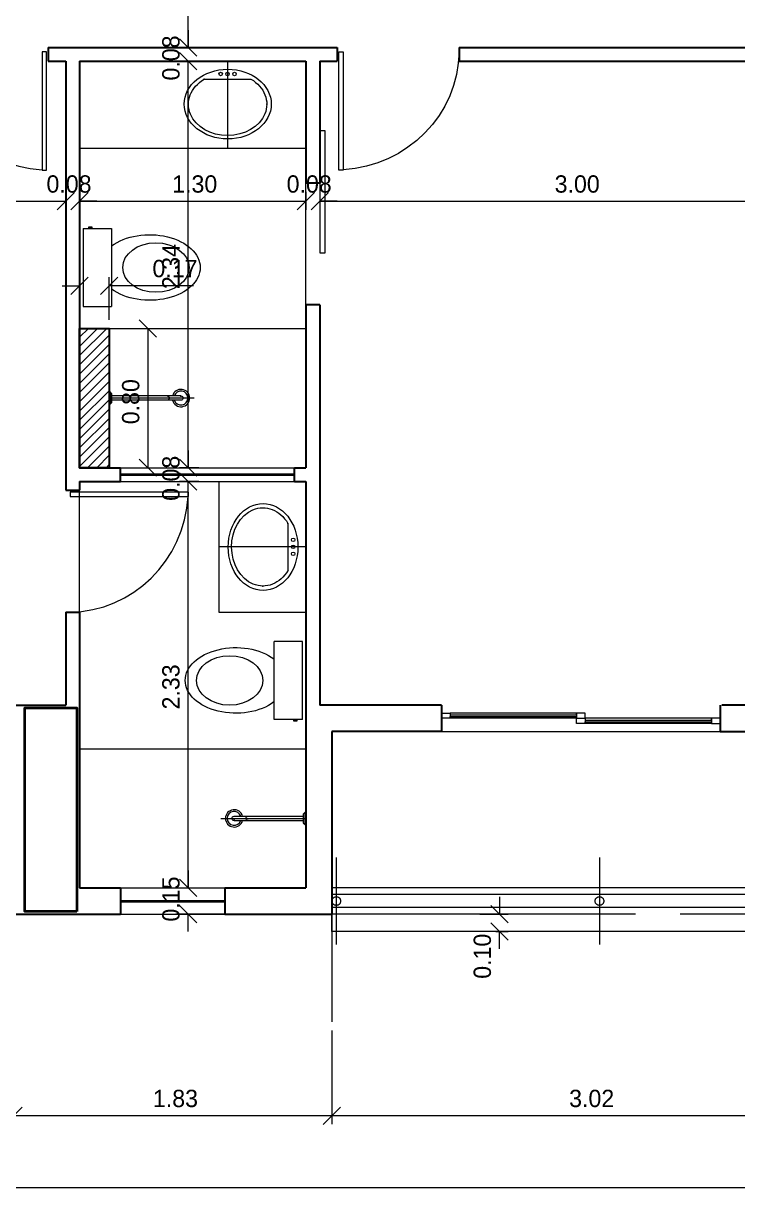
# Model space of a CAD drawing. Header units: metres. Extents: x 2.9 to 62.3, y 8 to 50.1.
# Drawn here: x 16.36 to 20.46, y 11.91 to 18.65 of the extents above; entities that cross this region are included whole.
import ezdxf
from ezdxf.enums import TextEntityAlignment as Align

# ---------------------------------------------------------------- set-up
doc = ezdxf.new("R2010")
doc.units = ezdxf.units.M
doc.header["$MEASUREMENT"] = 0
for name, pattern in [('DGN Style 2', [1.016237, 0.609742, -0.406495]), ('DGN Style 3', [1.422731, 1.016237, -0.406495]), ('DGN Style 4', [1.626995, 0.812989, -0.406495, 0.001016, -0.406495])]:
    doc.linetypes.add(name, pattern=pattern)
doc.layers.get('Defpoints').update_dxf_attribs({"lineweight": 0})
for name, color, linetype, lineweight in [('00-EDIFICACOES TÉRREO', 7, 'Continuous', 0), ('24 - Textos Gerais', 7, 'Continuous', 0), ('34 - Mobiliário', 7, 'Continuous', 0), ('CORNIJAS_VAR NA PLANTA PTIPO 1', 7, 'Continuous', 0), ('Cotas', 13, 'Continuous', 0), ('Level 1', 7, 'Continuous', 0), ('Level 14', 7, 'Continuous', 0), ('Level 24-1', 7, 'Continuous', 0), ('Level 31', 7, 'Continuous', 0), ('Level 36', 7, 'Continuous', 0), ('Level 44', 7, 'Continuous', 0), ('Level 45', 7, 'Continuous', 0), ('Level 50', 7, 'Continuous', 0), ('Level 62-1', 7, 'Continuous', 0), ('Level 7', 7, 'Continuous', 0)]:
    doc.layers.add(name, color=color, linetype=linetype, lineweight=lineweight)
doc.styles.add('Style-INTL_ENGINEERING', font='INTL_ENGINEERING.shx')
doc.dimstyles.get("Standard").update_dxf_attribs({"dimtxt": 0.18, "dimasz": 0.18, "dimexe": 0.18, "dimexo": 0.0625, "dimgap": 0.09, "dimtad": 0, "dimtih": 1, "dimtoh": 1, "dimdec": 4, "dimzin": 1, "dimdsep": 46, "dimtxsty": 'Standard', "dimcen": 0, "dimadec": 0, "dimazin": 0, "dimtfac": 1, "dimtdec": 4, "dimtofl": 0, "dimtmove": 0, "dimatfit": 3, "dimfxl": 0, "dimtolj": 1, "dimtzin": 1, "dimarcsym": 0})

# ---------------------------------------------------------------- blocks, each defined once
blk = doc.blocks.new('*U30')
at = {"layer": '24 - Textos Gerais', "color": 172, "linetype": 'Continuous', "lineweight": 13}
blk.add_line((-0.147, -0.136), (-0.147, 0.133), dxfattribs=at)
at = {"layer": '24 - Textos Gerais', "color": 172, "linetype": 'DGN Style 4', "lineweight": 13}
blk.add_line((-0.25, -0.001), (0.25, -0.001), dxfattribs=at)
at = {"layer": '24 - Textos Gerais', "color": 172, "linetype": 'Continuous', "lineweight": 13}
for centre in [(-0.177, 0.039), (-0.177, -0.001), (-0.177, -0.041)]:
    blk.add_circle(centre, 0.01, dxfattribs=at)
blk.add_ellipse((-0.004, 0), major_axis=(0, 0.25), ratio=0.8, dxfattribs=at)
at = {"layer": '24 - Textos Gerais', "color": 172, "linetype": 'Continuous', "lineweight": 13, "extrusion": (0, 0, -1)}
blk.add_ellipse((-0.0033, -0.0006), major_axis=(0, 0.225), ratio=0.8, start_param=5.350888, end_param=10.349301, dxfattribs=at)
at = {"layer": '24 - Textos Gerais', "color": 172, "linetype": 'Continuous', "lineweight": 13}
for p in [(-0.003, 0.224), (-0.003, 0.224), (-0.147, -0.136)]:
    blk.add_point(p, dxfattribs=at)
blk = doc.blocks.new('SANCXP_2')
at = {"layer": '24 - Textos Gerais', "color": 172, "linetype": 'Continuous', "lineweight": 0}
for p, q in [((0.06, -0.449), (0.06, 0.449)), ((0.06, 0.449), (0.386, 0.449)), ((0.386, -0.449), (0.386, 0.449)), ((0.06, -0.449), (0.386, -0.449))]:
    blk.add_line(p, q, dxfattribs=at)
at = {"layer": '24 - Textos Gerais', "color": 172, "linetype": 'Continuous', "lineweight": 0, "extrusion": (0, 0, -1), "flags": 128}
blk.add_lwpolyline([(-0.125, -0.468), (-0.16, -0.468), (-0.16, -0.449), (-0.125, -0.449)], close=True, dxfattribs=at)
at = {"layer": '24 - Textos Gerais', "color": 172, "linetype": 'Continuous', "lineweight": 0}
blk.add_ellipse((0.825, 0), major_axis=(-0.581, 0), ratio=0.649123, start_param=0.716078, end_param=5.567107, dxfattribs=at)
at = {"layer": '24 - Textos Gerais', "color": 172, "linetype": 'Continuous', "lineweight": 0, "extrusion": (0, 0, -1)}
blk.add_ellipse((0.896, 0), major_axis=(0.381, 0), ratio=0.746923, dxfattribs=at)
blk = doc.blocks.new('*U32')
at = {"layer": '24 - Textos Gerais', "color": 172, "linetype": 'Continuous', "lineweight": 0}
for p, q in [((-0.2441, 0.035), (-0.2441, -0.035)), ((-0.2441, 0.035), (-0.2391, 0.035)), ((-0.2391, 0.035), (-0.2391, -0.035)), ((-0.2291, 0.025), (-0.2391, 0.035)), ((-0.2291, -0.025), (-0.2291, 0.025)), ((0.168, 0.0125), (-0.2291, 0.0125)), ((-0.2441, -0.035), (-0.2391, -0.035)), ((-0.2391, -0.035), (-0.2291, -0.025)), ((0.168, -0.0125), (-0.2291, -0.0125))]:
    blk.add_line(p, q, dxfattribs=at)
at = {"layer": '24 - Textos Gerais', "color": 172, "linetype": 'DGN Style 4', "lineweight": 13}
blk.add_line((0.2441, 0), (-0.2441, 0), dxfattribs=at)
at = {"layer": '24 - Textos Gerais', "color": 172, "linetype": 'Continuous', "lineweight": 0, "extrusion": (0, 0, -1)}
for centre in [(-0.088, 0), (-0.168, 0)]:
    blk.add_arc(centre, 0.0125, 90, 270, dxfattribs=at)
at = {"layer": '24 - Textos Gerais', "color": 172, "linetype": 'Continuous', "lineweight": 0}
for radius, start, end in [(0.05, 194.47751, 165.52249), (0.04, 198.20996, 161.79004)]:
    blk.add_arc((0.168, 0), radius, start, end, dxfattribs=at)
blk.add_point((0.168, 0.011), dxfattribs=at)
blk = doc.blocks.new('*U33')
at = {"layer": '24 - Textos Gerais', "color": 172, "linetype": 'Continuous', "lineweight": 13}
blk.add_line((-0.147, -0.136), (-0.147, 0.133), dxfattribs=at)
at = {"layer": '24 - Textos Gerais', "color": 172, "linetype": 'DGN Style 4', "lineweight": 13}
blk.add_line((-0.25, -0.001), (0.25, -0.001), dxfattribs=at)
at = {"layer": '24 - Textos Gerais', "color": 172, "linetype": 'Continuous', "lineweight": 13}
for centre in [(-0.177, 0.039), (-0.177, -0.001), (-0.177, -0.041)]:
    blk.add_circle(centre, 0.01, dxfattribs=at)
blk.add_ellipse((-0.004, 0), major_axis=(0, 0.25), ratio=0.8, dxfattribs=at)
at = {"layer": '24 - Textos Gerais', "color": 172, "linetype": 'Continuous', "lineweight": 13, "extrusion": (0, 0, -1)}
blk.add_ellipse((-0.0033, -0.0006), major_axis=(0, 0.225), ratio=0.8, start_param=5.350888, end_param=10.349301, dxfattribs=at)
at = {"layer": '24 - Textos Gerais', "color": 172, "linetype": 'Continuous', "lineweight": 13}
for p in [(-0.003, 0.224), (-0.003, 0.224), (-0.147, -0.136)]:
    blk.add_point(p, dxfattribs=at)
blk = doc.blocks.new('SANCXP_3')
at = {"layer": '24 - Textos Gerais', "color": 172, "linetype": 'Continuous', "lineweight": 0}
for p, q in [((0.06, -0.449), (0.06, 0.449)), ((0.06, 0.449), (0.386, 0.449)), ((0.386, -0.449), (0.386, 0.449)), ((0.06, -0.449), (0.386, -0.449))]:
    blk.add_line(p, q, dxfattribs=at)
at = {"layer": '24 - Textos Gerais', "color": 172, "linetype": 'Continuous', "lineweight": 0, "extrusion": (0, 0, -1), "flags": 128}
blk.add_lwpolyline([(-0.125, -0.468), (-0.16, -0.468), (-0.16, -0.449), (-0.125, -0.449)], close=True, dxfattribs=at)
at = {"layer": '24 - Textos Gerais', "color": 172, "linetype": 'Continuous', "lineweight": 0}
blk.add_ellipse((0.825, 0), major_axis=(-0.581, 0), ratio=0.649123, start_param=0.716078, end_param=5.567107, dxfattribs=at)
at = {"layer": '24 - Textos Gerais', "color": 172, "linetype": 'Continuous', "lineweight": 0, "extrusion": (0, 0, -1)}
blk.add_ellipse((0.896, 0), major_axis=(0.381, 0), ratio=0.746923, dxfattribs=at)
blk = doc.blocks.new('*U35')
at = {"layer": '24 - Textos Gerais', "color": 172, "linetype": 'Continuous', "lineweight": 0}
for p, q in [((-0.2441, 0.035), (-0.2441, -0.035)), ((-0.2441, 0.035), (-0.2391, 0.035)), ((-0.2391, 0.035), (-0.2391, -0.035)), ((-0.2291, 0.025), (-0.2391, 0.035)), ((-0.2291, -0.025), (-0.2291, 0.025)), ((0.168, 0.0125), (-0.2291, 0.0125)), ((-0.2441, -0.035), (-0.2391, -0.035)), ((-0.2391, -0.035), (-0.2291, -0.025)), ((0.168, -0.0125), (-0.2291, -0.0125))]:
    blk.add_line(p, q, dxfattribs=at)
at = {"layer": '24 - Textos Gerais', "color": 172, "linetype": 'DGN Style 4', "lineweight": 13}
blk.add_line((0.2441, 0), (-0.2441, 0), dxfattribs=at)
at = {"layer": '24 - Textos Gerais', "color": 172, "linetype": 'Continuous', "lineweight": 0, "extrusion": (0, 0, -1)}
for centre in [(-0.088, 0), (-0.168, 0)]:
    blk.add_arc(centre, 0.0125, 90, 270, dxfattribs=at)
at = {"layer": '24 - Textos Gerais', "color": 172, "linetype": 'Continuous', "lineweight": 0}
for radius, start, end in [(0.05, 194.47751, 165.52249), (0.04, 198.20996, 161.79004)]:
    blk.add_arc((0.168, 0), radius, start, end, dxfattribs=at)
blk.add_point((0.168, 0.011), dxfattribs=at)
blk = doc.blocks.new('*U19')
at = {"layer": 'Level 36', "color": 172, "linetype": 'Continuous', "lineweight": 13}
for p, q in [((-13.815, 0.02), (-12.515, 0.02)), ((-13.815, 0.02), (-12.515, 0.02)), ((-13.645, -1.015), (-12.515, -1.015)), ((-13.015, -1.895), (-13.015, -2.645)), ((-13.015, -1.895), (-13.015, -2.645)), ((-13.015, -2.645), (-12.515, -2.645)), ((-13.015, -2.645), (-12.515, -2.645)), ((-13.815, -3.43), (-12.515, -3.43))]:
    blk.add_line(p, q, dxfattribs=at)
at = {"layer": '24 - Textos Gerais', "color": 172, "linetype": 'Continuous', "lineweight": 13}
for name, p, rotation in [('*U30', (-12.964, 0.27), 270), ('*U33', (-12.765, -2.271), 180)]:
    blk.add_blockref(name, p, dxfattribs=dict(at, rotation=rotation))
at = {"layer": '24 - Textos Gerais', "color": 172, "linetype": 'Continuous', "lineweight": 0, "extrusion": (0, 0, -1), "xscale": 0.5000000000216841, "yscale": 0.5000000000216841, "zscale": 0.5000000000216841}
for name, p, rotation in [('SANCXP_2', (13.825, -0.665), 179.9994663905646), ('SANCXP_3', (12.505, -3.0375), 359.9994663905647)]:
    blk.add_blockref(name, p, dxfattribs=dict(at, rotation=rotation))
at = {"layer": '24 - Textos Gerais', "color": 172, "linetype": 'Continuous', "lineweight": 0}
blk.add_blockref('*U32', (-13.4009, -1.415), dxfattribs=at)
at = {"layer": '24 - Textos Gerais', "color": 172, "linetype": 'Continuous', "lineweight": 0, "rotation": 180}
blk.add_blockref('*U35', (-12.7591, -3.83), dxfattribs=at)
blk = doc.blocks.new('P70D')
at = {"layer": '00-EDIFICACOES TÉRREO', "color": 7, "linetype": 'Continuous', "lineweight": 13}
for p, q in [((0.035, 0.705), (0.01, 0.705)), ((0.01, 0.705), (0.01, 0.025)), ((0.035, 0.025), (0.035, 0.705)), ((0.01, 0.025), (0.035, 0.025))]:
    blk.add_line(p, q, dxfattribs=at)
blk.add_ellipse((0.0073, 0.032), major_axis=(0.6611, -0.2141), ratio=0.965677, start_param=0.313159, end_param=1.833935, dxfattribs=at)
at = {"layer": 'CORNIJAS_VAR NA PLANTA PTIPO 1', "color": 7, "linetype": 'Continuous', "lineweight": 30}
for p, q in [((0, 0), (0, 0.08)), ((0.7, 0), (0.7, 0.08))]:
    blk.add_line(p, q, dxfattribs=at)
blk = doc.blocks.new('P70D_1')
at = {"layer": 'Level 14', "color": 7, "linetype": 'Continuous', "lineweight": 13}
for p, q in [((0.035, 0.705), (0.01, 0.705)), ((0.01, 0.705), (0.01, 0.025)), ((0.035, 0.025), (0.035, 0.705)), ((0.01, 0.025), (0.035, 0.025))]:
    blk.add_line(p, q, dxfattribs=at)
blk.add_ellipse((0.0073, 0.032), major_axis=(0.6611, -0.2141), ratio=0.965677, start_param=0.313159, end_param=1.833935, dxfattribs=at)
at = {"layer": 'Level 7', "color": 7, "linetype": 'Continuous', "lineweight": 30}
for p, q in [((0, 0), (0, 0.08)), ((0.7, 0), (0.7, 0.08))]:
    blk.add_line(p, q, dxfattribs=at)
blk = doc.blocks.new('J140B1')
at = {"layer": '34 - Mobiliário', "color": 7, "linetype": 'Continuous', "lineweight": 40}
blk.add_line((0, 0.075), (0.6, 0.075), dxfattribs=at)
at = {"layer": 'CORNIJAS_VAR NA PLANTA PTIPO 1', "color": 7, "linetype": 'Continuous', "lineweight": 30}
for p, q in [((0, 0), (0, 0.15)), ((0.6, 0), (0.6, 0.15))]:
    blk.add_line(p, q, dxfattribs=at)
at = {"layer": 'CORNIJAS_VAR NA PLANTA PTIPO 1', "color": 7, "linetype": 'Continuous', "lineweight": 0}
for p, q in [((0, 0.15), (0.6, 0.15)), ((0, 0), (0.6, 0))]:
    blk.add_line(p, q, dxfattribs=at)
blk = doc.blocks.new('PC185')
at = {"layer": 'Level 14', "color": 7, "linetype": 'Continuous', "lineweight": 13, "flags": 128}
for points in [[(0.00001, -0.04504), (0.05, -0.04504), (0.05001, -0.07502), (0.00002, -0.07504)], [(0.77501, -0.04506), (0.05, -0.04504), (0.05, -0.05504), (0.775, -0.05508)], [(0.05, -0.06502), (0.77502, -0.06506), (0.77499, -0.07506), (0.05001, -0.07502)], [(0.82499, -0.04506), (0.77501, -0.04506), (0.77499, -0.07506), (0.825, -0.07506)], [(0.77503, -0.07504), (0.82501, -0.07502), (0.82501, -0.10502), (0.77502, -0.10502)], [(1.55002, -0.07506), (0.82501, -0.07502), (0.82499, -0.08506), (1.55, -0.08504)], [(0.82502, -0.09502), (1.55002, -0.09504), (1.55001, -0.10504), (0.82501, -0.10502)], [(1.60001, -0.07506), (1.55002, -0.07506), (1.55001, -0.10504), (1.60002, -0.10504)]]:
    blk.add_lwpolyline(points, close=True, dxfattribs=at)
at = {"layer": 'Level 31', "color": 30, "linetype": 'Continuous', "lineweight": 0}
blk.add_line((-0.00001, -0.15008), (1.60001, -0.15012), dxfattribs=at)
at = {"layer": 'Level 7', "color": 7, "linetype": 'Continuous', "lineweight": 30, "flags": 128}
for points in [[(0, 0), (-0.00001, -0.15008)], [(1.60001, -0.00002), (1.60001, -0.1501)]]:
    blk.add_lwpolyline(points, dxfattribs=at)
blk = doc.blocks.new('*U71')
at = {"layer": '34 - Mobiliário', "color": 7, "linetype": 'DGN Style 3', "lineweight": 40}
blk.add_line((-0.5, 0), (0.5, 0), dxfattribs=at)
at = {"layer": 'CORNIJAS_VAR NA PLANTA PTIPO 1', "color": 7, "linetype": 'Continuous', "lineweight": 30}
for p, q in [((-0.5, -0.04), (-0.5, 0.04)), ((0.5, -0.04), (0.5, 0.04))]:
    blk.add_line(p, q, dxfattribs=at)
at = {"layer": 'CORNIJAS_VAR NA PLANTA PTIPO 1', "color": 7, "linetype": 'Continuous', "lineweight": 0}
for p, q in [((-0.5, 0.04), (0.5, 0.04)), ((-0.5, -0.04), (0.5, -0.04))]:
    blk.add_line(p, q, dxfattribs=at)
blk = doc.blocks.new('_Oblique')
at = {"color": 0, "linetype": 'ByBlock', "lineweight": -2}
blk.add_line((0.5, 0.5), (-0.5, -0.5), dxfattribs=at)
blk = doc.blocks.new('*D422')
at = {"layer": 'Cotas', "color": 2, "linetype": 'Continuous', "lineweight": 0}
for p, q in [((13.6045, 18.3795), (13.6045, 17.5752)), ((16.6045, 18.3795), (16.6045, 17.5752)), ((13.6045, 17.6247), (16.6045, 17.6247))]:
    blk.add_line(p, q, dxfattribs=at)
at = {"layer": 'Defpoints'}
for p in [(13.6045, 18.429), (16.6045, 18.429), (15.1045, 17.6247), (16.6045, 17.6247)]:
    blk.add_point(p, dxfattribs=at)
at = {"layer": 'Cotas', "color": 2, "linetype": 'Continuous', "lineweight": 0, "xscale": 0.0995, "yscale": 0.0995, "zscale": 0.0995, "rotation": 180}
blk.add_blockref('_Oblique', (13.6045, 17.6247), dxfattribs=at)
at = {"layer": 'Cotas', "color": 2, "linetype": 'Continuous', "lineweight": 0, "xscale": 0.0995, "yscale": 0.0995, "zscale": 0.0995}
blk.add_blockref('_Oblique', (16.6045, 17.6247), dxfattribs=at)
at = {"layer": 'Cotas', "color": 2, "linetype": 'Continuous', "lineweight": 0, "style": 'Style-INTL_ENGINEERING'}
blk.add_text('3.00', height=0.0995, dxfattribs=at).set_placement((14.9541, 17.724), align=Align.MIDDLE_LEFT)
blk = doc.blocks.new('*D423')
at = {"layer": 'Cotas', "color": 2, "linetype": 'Continuous', "lineweight": 0}
for p, q in [((16.6045, 18.3795), (16.6045, 17.5752)), ((16.6846, 17.311), (16.6846, 17.6742)), ((16.5051, 17.6247), (16.6045, 17.6247)), ((16.7841, 17.6247), (16.6846, 17.6247))]:
    blk.add_line(p, q, dxfattribs=at)
at = {"layer": 'Defpoints'}
for p in [(16.6045, 18.429), (16.6445, 17.6247), (16.6846, 17.6247), (16.6846, 17.2615)]:
    blk.add_point(p, dxfattribs=at)
at = {"layer": 'Cotas', "color": 2, "linetype": 'Continuous', "lineweight": 0, "xscale": 0.0995, "yscale": 0.0995, "zscale": 0.0995}
blk.add_blockref('_Oblique', (16.6045, 17.6247), dxfattribs=at)
at = {"layer": 'Cotas', "color": 2, "linetype": 'Continuous', "lineweight": 0, "xscale": 0.0995, "yscale": 0.0995, "zscale": 0.0995, "rotation": 180}
blk.add_blockref('_Oblique', (16.6846, 17.6247), dxfattribs=at)
at = {"layer": 'Cotas', "color": 2, "linetype": 'Continuous', "lineweight": 0, "style": 'Style-INTL_ENGINEERING'}
blk.add_text('0.08', height=0.0995, dxfattribs=at).set_placement((16.4941, 17.724), align=Align.MIDDLE_LEFT)
blk = doc.blocks.new('*D424')
at = {"layer": 'Cotas', "color": 2, "linetype": 'Continuous', "lineweight": 0}
for p, q in [((16.6846, 17.311), (16.6846, 17.6742)), ((17.9845, 17.6795), (17.9845, 17.5752)), ((16.6846, 17.6247), (17.9845, 17.6247))]:
    blk.add_line(p, q, dxfattribs=at)
at = {"layer": 'Defpoints'}
for p in [(17.9845, 17.729), (17.3346, 17.6247), (17.9845, 17.6247), (16.6846, 17.2615)]:
    blk.add_point(p, dxfattribs=at)
at = {"layer": 'Cotas', "color": 2, "linetype": 'Continuous', "lineweight": 0, "xscale": 0.0995, "yscale": 0.0995, "zscale": 0.0995, "rotation": 180}
blk.add_blockref('_Oblique', (16.6846, 17.6247), dxfattribs=at)
at = {"layer": 'Cotas', "color": 2, "linetype": 'Continuous', "lineweight": 0, "xscale": 0.0995, "yscale": 0.0995, "zscale": 0.0995}
blk.add_blockref('_Oblique', (17.9845, 17.6247), dxfattribs=at)
at = {"layer": 'Cotas', "color": 2, "linetype": 'Continuous', "lineweight": 0, "style": 'Style-INTL_ENGINEERING'}
blk.add_text('1.30', height=0.0995, dxfattribs=at).set_placement((17.2165, 17.724), align=Align.MIDDLE_LEFT)
blk = doc.blocks.new('*D425')
at = {"layer": 'Cotas', "color": 2, "linetype": 'Continuous', "lineweight": 0}
for p, q in [((17.9845, 17.6795), (17.9845, 17.5752)), ((18.0646, 17.6795), (18.0646, 17.5752)), ((17.885, 17.6247), (17.9845, 17.6247)), ((18.164, 17.6247), (18.0646, 17.6247))]:
    blk.add_line(p, q, dxfattribs=at)
at = {"layer": 'Defpoints'}
for p in [(17.9845, 17.729), (18.0646, 17.729), (18.0246, 17.6247), (18.0646, 17.6247)]:
    blk.add_point(p, dxfattribs=at)
at = {"layer": 'Cotas', "color": 2, "linetype": 'Continuous', "lineweight": 0, "xscale": 0.0995, "yscale": 0.0995, "zscale": 0.0995}
blk.add_blockref('_Oblique', (17.9845, 17.6247), dxfattribs=at)
at = {"layer": 'Cotas', "color": 2, "linetype": 'Continuous', "lineweight": 0, "xscale": 0.0995, "yscale": 0.0995, "zscale": 0.0995, "rotation": 180}
blk.add_blockref('_Oblique', (18.0646, 17.6247), dxfattribs=at)
at = {"layer": 'Cotas', "color": 2, "linetype": 'Continuous', "lineweight": 0, "style": 'Style-INTL_ENGINEERING'}
blk.add_text('0.08', height=0.0995, dxfattribs=at).set_placement((17.8741, 17.724), align=Align.MIDDLE_LEFT)
blk = doc.blocks.new('*D426')
at = {"layer": 'Cotas', "color": 2, "linetype": 'Continuous', "lineweight": 0}
for p, q in [((21.0646, 18.3795), (21.0646, 17.5752)), ((18.0646, 17.6795), (18.0646, 17.5752)), ((18.0646, 17.6247), (21.0646, 17.6247))]:
    blk.add_line(p, q, dxfattribs=at)
at = {"layer": 'Defpoints'}
for p in [(21.0646, 18.429), (18.0646, 17.729), (19.5646, 17.6247), (21.0646, 17.6247)]:
    blk.add_point(p, dxfattribs=at)
at = {"layer": 'Cotas', "color": 2, "linetype": 'Continuous', "lineweight": 0, "xscale": 0.0995, "yscale": 0.0995, "zscale": 0.0995, "rotation": 180}
blk.add_blockref('_Oblique', (18.0646, 17.6247), dxfattribs=at)
at = {"layer": 'Cotas', "color": 2, "linetype": 'Continuous', "lineweight": 0, "xscale": 0.0995, "yscale": 0.0995, "zscale": 0.0995}
blk.add_blockref('_Oblique', (21.0646, 17.6247), dxfattribs=at)
at = {"layer": 'Cotas', "color": 2, "linetype": 'Continuous', "lineweight": 0, "style": 'Style-INTL_ENGINEERING'}
blk.add_text('3.00', height=0.0995, dxfattribs=at).set_placement((19.4141, 17.724), align=Align.MIDDLE_LEFT)
blk = doc.blocks.new('*D473')
at = {"layer": 'Cotas', "color": 2, "linetype": 'Continuous', "lineweight": 0}
for p, q in [((18.1346, 12.8595), (18.1346, 12.3211)), ((21.1524, 12.8595), (21.1524, 12.3211)), ((21.1524, 12.3706), (18.1346, 12.3706))]:
    blk.add_line(p, q, dxfattribs=at)
at = {"layer": 'Defpoints'}
for p in [(18.1346, 12.909), (21.1524, 12.909), (18.1346, 12.3706), (19.6435, 12.3706)]:
    blk.add_point(p, dxfattribs=at)
at = {"layer": 'Cotas', "color": 2, "linetype": 'Continuous', "lineweight": 0, "xscale": 0.0995, "yscale": 0.0995, "zscale": 0.0995, "rotation": 180}
blk.add_blockref('_Oblique', (18.1346, 12.3706), dxfattribs=at)
at = {"layer": 'Cotas', "color": 2, "linetype": 'Continuous', "lineweight": 0, "xscale": 0.0995, "yscale": 0.0995, "zscale": 0.0995}
blk.add_blockref('_Oblique', (21.1524, 12.3706), dxfattribs=at)
at = {"layer": 'Cotas', "color": 2, "linetype": 'Continuous', "lineweight": 0, "style": 'Style-INTL_ENGINEERING'}
blk.add_text('3.02', height=0.0995, dxfattribs=at).set_placement((19.4974, 12.4698), align=Align.MIDDLE_LEFT)
blk = doc.blocks.new('*D474')
at = {"layer": 'Cotas', "color": 2, "linetype": 'Continuous', "lineweight": 0}
for p, q in [((16.3045, 12.8595), (16.3045, 12.3211)), ((18.1346, 12.8595), (18.1346, 12.3211)), ((18.1346, 12.3706), (16.3045, 12.3706))]:
    blk.add_line(p, q, dxfattribs=at)
at = {"layer": 'Defpoints'}
for p in [(16.3045, 12.909), (18.1346, 12.909), (16.3045, 12.3706), (17.2195, 12.3706)]:
    blk.add_point(p, dxfattribs=at)
at = {"layer": 'Cotas', "color": 2, "linetype": 'Continuous', "lineweight": 0, "xscale": 0.0995, "yscale": 0.0995, "zscale": 0.0995, "rotation": 180}
blk.add_blockref('_Oblique', (16.3045, 12.3706), dxfattribs=at)
at = {"layer": 'Cotas', "color": 2, "linetype": 'Continuous', "lineweight": 0, "xscale": 0.0995, "yscale": 0.0995, "zscale": 0.0995}
blk.add_blockref('_Oblique', (18.1346, 12.3706), dxfattribs=at)
at = {"layer": 'Cotas', "color": 2, "linetype": 'Continuous', "lineweight": 0, "style": 'Style-INTL_ENGINEERING'}
blk.add_text('1.83', height=0.0995, dxfattribs=at).set_placement((17.1058, 12.4698), align=Align.MIDDLE_LEFT)
blk = doc.blocks.new('*D276')
at = {"layer": 'Cotas', "color": 2, "linetype": 'Continuous', "lineweight": 0}
for p, q in [((10.3745, 12.8595), (10.3745, 11.9063)), ((50.6246, 12.8595), (50.6246, 11.9063)), ((50.6246, 11.9558), (10.3745, 11.9558))]:
    blk.add_line(p, q, dxfattribs=at)
at = {"layer": 'Defpoints'}
for p in [(10.3745, 12.909), (50.6246, 12.909), (10.3745, 11.9558), (30.4996, 11.9558)]:
    blk.add_point(p, dxfattribs=at)
at = {"layer": 'Cotas', "color": 2, "linetype": 'Continuous', "lineweight": 0, "xscale": 0.0995, "yscale": 0.0995, "zscale": 0.0995, "rotation": 180}
blk.add_blockref('_Oblique', (10.3745, 11.9558), dxfattribs=at)
at = {"layer": 'Cotas', "color": 2, "linetype": 'Continuous', "lineweight": 0, "xscale": 0.0995, "yscale": 0.0995, "zscale": 0.0995}
blk.add_blockref('_Oblique', (50.6246, 11.9558), dxfattribs=at)
at = {"layer": 'Cotas', "color": 2, "linetype": 'Continuous', "lineweight": 0, "style": 'Style-INTL_ENGINEERING'}
blk.add_text('40.25', height=0.0995, dxfattribs=at).set_placement((30.3088, 12.0551), align=Align.MIDDLE_LEFT)
blk = doc.blocks.new('*D542')
at = {"layer": 'Cotas', "color": 2, "linetype": 'Continuous', "lineweight": 0}
for p, q in [((17.37, 16.014), (17.2587, 16.014)), ((17.3082, 13.679), (17.3082, 16.014)), ((17.269, 13.679), (17.3577, 13.679))]:
    blk.add_line(p, q, dxfattribs=at)
at = {"layer": 'Defpoints'}
for p in [(17.3082, 16.014), (17.4195, 16.014), (17.3082, 14.8465), (17.2195, 13.679)]:
    blk.add_point(p, dxfattribs=at)
at = {"layer": 'Cotas', "color": 2, "linetype": 'Continuous', "lineweight": 0, "xscale": 0.0995, "yscale": 0.0995, "zscale": 0.0995}
for p, rotation in [((17.3082, 16.014), 90), ((17.3082, 13.679), 270)]:
    blk.add_blockref('_Oblique', p, dxfattribs=dict(at, rotation=rotation))
at = {"layer": 'Cotas', "color": 2, "linetype": 'Continuous', "lineweight": 0, "style": 'Style-INTL_ENGINEERING'}
blk.add_text('2.33', height=0.0995, rotation=90, dxfattribs=at).set_placement((17.2089, 14.7048), align=Align.MIDDLE_LEFT)
blk = doc.blocks.new('*D543')
at = {"layer": 'Cotas', "color": 2, "linetype": 'Continuous', "lineweight": 0}
for p, q in [((17.3082, 16.1935), (17.3082, 16.094)), ((17.37, 16.094), (17.2587, 16.094)), ((17.37, 16.014), (17.2587, 16.014)), ((17.3082, 15.9145), (17.3082, 16.014))]:
    blk.add_line(p, q, dxfattribs=at)
at = {"layer": 'Defpoints'}
for p in [(17.3082, 16.094), (17.3082, 16.054), (17.4195, 16.094), (17.4195, 16.014)]:
    blk.add_point(p, dxfattribs=at)
at = {"layer": 'Cotas', "color": 2, "linetype": 'Continuous', "lineweight": 0, "xscale": 0.0995, "yscale": 0.0995, "zscale": 0.0995}
for p, rotation in [((17.3082, 16.094), 270), ((17.3082, 16.014), 90)]:
    blk.add_blockref('_Oblique', p, dxfattribs=dict(at, rotation=rotation))
at = {"layer": 'Cotas', "color": 2, "linetype": 'Continuous', "lineweight": 0, "style": 'Style-INTL_ENGINEERING'}
blk.add_text('0.08', height=0.0995, rotation=90, dxfattribs=at).set_placement((17.2089, 15.9036), align=Align.MIDDLE_LEFT)
blk = doc.blocks.new('*D544')
at = {"layer": 'Cotas', "color": 2, "linetype": 'Continuous', "lineweight": 0}
for p, q in [((17.285, 18.429), (17.2587, 18.429)), ((17.3082, 16.094), (17.3082, 18.429)), ((17.37, 16.094), (17.2587, 16.094))]:
    blk.add_line(p, q, dxfattribs=at)
at = {"layer": 'Defpoints'}
for p in [(17.3082, 18.429), (17.3346, 18.429), (17.3082, 17.2615), (17.4195, 16.094)]:
    blk.add_point(p, dxfattribs=at)
at = {"layer": 'Cotas', "color": 2, "linetype": 'Continuous', "lineweight": 0, "xscale": 0.0995, "yscale": 0.0995, "zscale": 0.0995}
for p, rotation in [((17.3082, 18.429), 90), ((17.3082, 16.094), 270)]:
    blk.add_blockref('_Oblique', p, dxfattribs=dict(at, rotation=rotation))
at = {"layer": 'Cotas', "color": 2, "linetype": 'Continuous', "lineweight": 0, "style": 'Style-INTL_ENGINEERING'}
blk.add_text('2.34', height=0.0995, rotation=90, dxfattribs=at).set_placement((17.2089, 17.1198), align=Align.MIDDLE_LEFT)
blk = doc.blocks.new('*D545')
at = {"layer": 'Cotas', "color": 2, "linetype": 'Continuous', "lineweight": 0}
for p, q in [((17.3082, 18.6085), (17.3082, 18.509)), ((17.285, 18.509), (17.2587, 18.509)), ((17.285, 18.429), (17.2587, 18.429)), ((17.3082, 18.3295), (17.3082, 18.429))]:
    blk.add_line(p, q, dxfattribs=at)
at = {"layer": 'Defpoints'}
for p in [(17.3082, 18.509), (17.3082, 18.469), (17.3346, 18.509), (17.3346, 18.429)]:
    blk.add_point(p, dxfattribs=at)
at = {"layer": 'Cotas', "color": 2, "linetype": 'Continuous', "lineweight": 0, "xscale": 0.0995, "yscale": 0.0995, "zscale": 0.0995}
for p, rotation in [((17.3082, 18.509), 270), ((17.3082, 18.429), 90)]:
    blk.add_blockref('_Oblique', p, dxfattribs=dict(at, rotation=rotation))
at = {"layer": 'Cotas', "color": 2, "linetype": 'Continuous', "lineweight": 0, "style": 'Style-INTL_ENGINEERING'}
blk.add_text('0.08', height=0.0995, rotation=90, dxfattribs=at).set_placement((17.2089, 18.3186), align=Align.MIDDLE_LEFT)
blk = doc.blocks.new('*D546')
at = {"layer": 'Cotas', "color": 2, "linetype": 'Continuous', "lineweight": 0}
for p, q in [((17.0843, 19.409), (17.3577, 19.409)), ((17.3082, 18.509), (17.3082, 19.409)), ((17.285, 18.509), (17.2587, 18.509))]:
    blk.add_line(p, q, dxfattribs=at)
at = {"layer": 'Defpoints'}
for p in [(17.0348, 19.409), (17.3082, 19.409), (17.3082, 18.959), (17.3346, 18.509)]:
    blk.add_point(p, dxfattribs=at)
at = {"layer": 'Cotas', "color": 2, "linetype": 'Continuous', "lineweight": 0, "xscale": 0.0995, "yscale": 0.0995, "zscale": 0.0995}
for p, rotation in [((17.3082, 19.409), 90), ((17.3082, 18.509), 270)]:
    blk.add_blockref('_Oblique', p, dxfattribs=dict(at, rotation=rotation))
at = {"layer": 'Cotas', "color": 2, "linetype": 'Continuous', "lineweight": 0, "style": 'Style-INTL_ENGINEERING'}
blk.add_text('0.90', height=0.0995, rotation=90, dxfattribs=at).set_placement((17.2089, 18.8082), align=Align.MIDDLE_LEFT)
blk = doc.blocks.new('*D297')
at = {"layer": 'Cotas', "color": 2, "linetype": 'Continuous', "lineweight": 0}
for p, q in [((17.3082, 13.7785), (17.3082, 13.679)), ((17.269, 13.679), (17.3577, 13.679)), ((16.969, 13.529), (17.3577, 13.529)), ((17.3082, 13.4295), (17.3082, 13.529))]:
    blk.add_line(p, q, dxfattribs=at)
at = {"layer": 'Defpoints'}
for p in [(17.2195, 13.679), (17.3082, 13.679), (17.3082, 13.604), (16.9195, 13.529)]:
    blk.add_point(p, dxfattribs=at)
at = {"layer": 'Cotas', "color": 2, "linetype": 'Continuous', "lineweight": 0, "xscale": 0.0995, "yscale": 0.0995, "zscale": 0.0995}
for p, rotation in [((17.3082, 13.679), 270), ((17.3082, 13.529), 90)]:
    blk.add_blockref('_Oblique', p, dxfattribs=dict(at, rotation=rotation))
at = {"layer": 'Cotas', "color": 2, "linetype": 'Continuous', "lineweight": 0, "style": 'Style-INTL_ENGINEERING'}
blk.add_text('0.15', height=0.0995, rotation=90, dxfattribs=at).set_placement((17.2089, 13.486), align=Align.MIDDLE_LEFT)
blk = doc.blocks.new('*D306')
at = {"layer": 'Cotas', "color": 2, "linetype": 'Continuous', "lineweight": 0}
for p, q in [((16.9041, 16.894), (17.1266, 16.894)), ((17.0771, 16.894), (17.0771, 16.094)), ((16.904, 16.094), (17.1266, 16.094))]:
    blk.add_line(p, q, dxfattribs=at)
at = {"layer": 'Defpoints'}
for p in [(16.8545, 16.894), (17.0771, 16.494), (16.8545, 16.094), (17.0771, 16.094)]:
    blk.add_point(p, dxfattribs=at)
at = {"layer": 'Cotas', "color": 2, "linetype": 'Continuous', "lineweight": 0, "xscale": 0.0995, "yscale": 0.0995, "zscale": 0.0995}
for p, rotation in [((17.0771, 16.894), 90), ((17.0771, 16.094), 270)]:
    blk.add_blockref('_Oblique', p, dxfattribs=dict(at, rotation=rotation))
at = {"layer": 'Cotas', "color": 2, "linetype": 'Continuous', "lineweight": 0, "style": 'Style-INTL_ENGINEERING'}
blk.add_text('0.80', height=0.0995, rotation=90, dxfattribs=at).set_placement((16.9779, 16.3436), align=Align.MIDDLE_LEFT)
blk = doc.blocks.new('*D307')
at = {"layer": 'Cotas', "color": 2, "linetype": 'Continuous', "lineweight": 0}
for p, q in [((16.6846, 16.9435), (16.6846, 17.1884)), ((16.8545, 16.9435), (16.8545, 17.1884)), ((16.585, 17.1389), (16.6846, 17.1389)), ((17.3392, 17.1389), (16.8545, 17.1389))]:
    blk.add_line(p, q, dxfattribs=at)
at = {"layer": 'Defpoints'}
for p in [(16.8545, 17.1389), (17.2211, 17.1389), (16.6846, 16.894), (16.8545, 16.894)]:
    blk.add_point(p, dxfattribs=at)
at = {"layer": 'Cotas', "color": 2, "linetype": 'Continuous', "lineweight": 0, "xscale": 0.0995, "yscale": 0.0995, "zscale": 0.0995}
blk.add_blockref('_Oblique', (16.6846, 17.1389), dxfattribs=at)
at = {"layer": 'Cotas', "color": 2, "linetype": 'Continuous', "lineweight": 0, "xscale": 0.0995, "yscale": 0.0995, "zscale": 0.0995, "rotation": 180}
blk.add_blockref('_Oblique', (16.8545, 17.1389), dxfattribs=at)
at = {"layer": 'Cotas', "color": 2, "linetype": 'Continuous', "lineweight": 0, "style": 'Style-INTL_ENGINEERING'}
blk.add_text('0.17', height=0.0995, dxfattribs=at).set_placement((17.103, 17.2381), align=Align.MIDDLE_LEFT)
blk = doc.blocks.new('*U132')
at = {"layer": 'Level 1', "color": 3, "linetype": 'DGN Style 4', "lineweight": 0}
blk.add_line((0, 0.25), (0, -0.25), dxfattribs=at)
at = {"layer": 'Level 50', "color": 190, "linetype": 'DGN Style 2', "lineweight": 0}
blk.add_circle((0, 0), 0.025, dxfattribs=at)
blk = doc.blocks.new('*U150')
at = {"layer": 'Level 1', "color": 3, "linetype": 'DGN Style 4', "lineweight": 0}
blk.add_line((0, 0.25), (0, -0.25), dxfattribs=at)
at = {"layer": 'Level 50', "color": 190, "linetype": 'DGN Style 2', "lineweight": 0}
blk.add_circle((0, 0), 0.025, dxfattribs=at)
blk = doc.blocks.new('*U103')
at = {"layer": 'CORNIJAS_VAR NA PLANTA PTIPO 1', "color": 7, "linetype": 'Continuous', "lineweight": 13}
blk.add_line((-9.2853, -4.12), (-12.3653, -4.12), dxfattribs=at)
at = {"layer": 'CORNIJAS_VAR NA PLANTA PTIPO 1', "color": 7, "linetype": 'DGN Style 3', "lineweight": 13}
blk.add_line((-9.3474, -4.27), (-12.3653, -4.27), dxfattribs=at)
at = {"layer": 'Level 50', "color": 190, "linetype": 'Continuous', "lineweight": 13}
for p, q in [((-9.3008, -4.1575), (-12.3653, -4.1575)), ((-9.3319, -4.2325), (-12.3653, -4.2325))]:
    blk.add_line(p, q, dxfattribs=at)
at = {"layer": 'Level 62-1', "color": 7, "linetype": 'Continuous', "lineweight": 13}
for p, q in [((-12.3653, -4.37), (-12.3653, -4.27)), ((-9.3889, -4.37), (-12.3653, -4.37))]:
    blk.add_line(p, q, dxfattribs=at)
at = {"layer": 'Level 50', "color": 190, "linetype": 'DGN Style 2', "lineweight": 0}
for name, p in [('*U132', (-12.3403, -4.195)), ('*U150', (-10.8283, -4.195))]:
    blk.add_blockref(name, p, dxfattribs=at)
blk = doc.blocks.new('*D377')
at = {"layer": 'Cotas', "color": 2, "linetype": 'Continuous', "lineweight": 0}
for p, q in [((19.0974, 13.6285), (19.0974, 13.529)), ((18.9844, 13.529), (19.1469, 13.529)), ((19.076, 13.429), (19.1469, 13.429)), ((19.0974, 13.3295), (19.0974, 13.429))]:
    blk.add_line(p, q, dxfattribs=at)
at = {"layer": 'Defpoints'}
for p in [(18.9349, 13.529), (19.0265, 13.429), (19.0974, 13.429), (19.0974, 13.2797)]:
    blk.add_point(p, dxfattribs=at)
at = {"layer": 'Cotas', "color": 2, "linetype": 'Continuous', "lineweight": 0, "xscale": 0.0995, "yscale": 0.0995, "zscale": 0.0995}
for p, rotation in [((19.0974, 13.529), 270), ((19.0974, 13.429), 90)]:
    blk.add_blockref('_Oblique', p, dxfattribs=dict(at, rotation=rotation))
at = {"layer": 'Cotas', "color": 2, "linetype": 'Continuous', "lineweight": 0, "style": 'Style-INTL_ENGINEERING'}
blk.add_text('0.10', height=0.0995, rotation=90, dxfattribs=at).set_placement((18.9982, 13.1573), align=Align.MIDDLE_LEFT)

msp = doc.modelspace()

# ---------------------------------------------------------------- linework, layer by layer
at = {"layer": '00-EDIFICACOES TÉRREO', "color": 7, "linetype": 'Continuous', "lineweight": 13, "flags": 128}
msp.add_lwpolyline([(18.0946, 18.029), (18.0646, 18.029), (18.0646, 17.329), (18.0946, 17.329)], close=True, dxfattribs=at)
at = {"layer": 'CORNIJAS_VAR NA PLANTA PTIPO 1', "color": 7, "linetype": 'Continuous', "lineweight": 30}
for p, q in [((16.5045, 18.509), (18.1646, 18.509)), ((18.8646, 18.509), (21.1445, 18.509)), ((16.5045, 18.429), (16.6045, 18.429)), ((16.6045, 18.429), (16.6045, 15.964)), ((16.6846, 18.429), (16.6846, 16.094)), ((16.6846, 18.429), (17.9845, 18.429)), ((17.9845, 18.429), (17.9845, 17.729)), ((18.0646, 18.429), (18.1645, 18.429)), ((18.0646, 18.429), (18.0646, 17.729)), ((18.0646, 17.729), (17.9845, 17.729)), ((18.0646, 17.029), (17.9845, 17.029)), ((17.9845, 17.029), (17.9845, 16.094)), ((18.0646, 17.029), (18.0646, 14.7288)), ((16.6846, 16.094), (16.9195, 16.094)), ((17.9195, 16.094), (17.9845, 16.094)), ((16.6846, 16.014), (16.6846, 15.964)), ((16.6846, 16.014), (16.9195, 16.014)), ((17.9195, 16.014), (17.9845, 16.014)), ((17.9845, 16.014), (17.9845, 13.679)), ((16.6045, 15.264), (16.6045, 14.729)), ((16.6846, 15.264), (16.6846, 13.679)), ((15.9046, 14.729), (16.6045, 14.729)), ((18.7645, 14.7288), (18.0646, 14.7288)), ((18.1346, 14.579), (18.1346, 13.529)), ((18.7645, 14.579), (18.1346, 14.579)), ((20.3646, 14.579), (21.5945, 14.579)), ((16.6846, 13.679), (16.9195, 13.679)), ((17.5195, 13.679), (17.9845, 13.679)), ((16.3045, 13.529), (16.9195, 13.529)), ((17.5195, 13.529), (18.1346, 13.529))]:
    msp.add_line(p, q, dxfattribs=at)
at = {"layer": 'CORNIJAS_VAR NA PLANTA PTIPO 1', "color": 7, "linetype": 'Continuous', "lineweight": 0}
for p, q in [((17.9845, 17.029), (17.9845, 17.729)), ((16.6846, 15.264), (16.6846, 15.964))]:
    msp.add_line(p, q, dxfattribs=at)
at = {"layer": 'CORNIJAS_VAR NA PLANTA PTIPO 1', "color": 7, "linetype": 'Continuous', "lineweight": 30, "flags": 128}
msp.add_lwpolyline([(18.8646, 18.429), (21.0646, 18.429), (21.0646, 14.7288), (20.3745, 14.7288)], dxfattribs=at)
at = {"layer": 'Cotas', "color": 2, "linetype": 'Continuous', "lineweight": 0}
msp.add_line((18.1346, 13.529), (18.1346, 12.909), dxfattribs=at)
at = {"layer": 'Level 24-1', "color": 7, "linetype": 'DGN Style 2', "lineweight": 0, "flags": 128}
msp.add_lwpolyline([(33.7253, 21.9391), (38.0346, 21.939), (38.0346, 22.689), (46.8646, 22.689), (46.8646, 21.289), (50.6245, 21.289), (50.6245, 14.579), (49.9246, 14.579), (49.9246, 14.079), (49.3745, 13.529), (39.8467, 13.529), (39.2267, 12.909), (31.9114, 12.909), (31.6938, 13.1263), (29.3053, 13.1263), (29.0877, 12.909), (21.7724, 12.909), (21.1524, 13.529), (11.6245, 13.529), (11.0746, 14.079), (11.0746, 14.579), (10.3745, 14.579), (10.3745, 21.289), (14.1346, 21.289), (14.1346, 22.689), (22.9645, 22.689), (22.9645, 21.939), (27.2738, 21.939), (27.2738, 26.7246), (33.7241, 26.7246), (33.7253, 21.9391)], dxfattribs=at)
at = {"layer": 'Level 44', "color": 1, "linetype": 'Continuous', "lineweight": 40, "flags": 128}
msp.add_lwpolyline([(16.6695, 13.5446), (16.3695, 13.5446), (16.3695, 14.7146), (16.6695, 14.7146)], close=True, dxfattribs=at)
at = {"layer": 'Level 45', "color": 6, "linetype": 'Continuous', "lineweight": 0}
for p, q in [((16.6846, 16.7376), (16.841, 16.894)), ((16.6846, 16.7906), (16.788, 16.894)), ((16.6846, 16.8436), (16.7349, 16.894)), ((16.6846, 16.6846), (16.8545, 16.8545)), ((16.6846, 16.6315), (16.8545, 16.8015)), ((16.6846, 16.5785), (16.8545, 16.7485)), ((16.6846, 16.5255), (16.8545, 16.6954)), ((16.6846, 16.4724), (16.8545, 16.6424)), ((16.6846, 16.4194), (16.8545, 16.5894)), ((16.6846, 16.3664), (16.8545, 16.5363)), ((16.6846, 16.3133), (16.8545, 16.4833)), ((16.6846, 16.2603), (16.8545, 16.4303)), ((16.6846, 16.2073), (16.8545, 16.3772)), ((16.6846, 16.1542), (16.8545, 16.3242)), ((16.6846, 16.1012), (16.8545, 16.2712)), ((16.7304, 16.094), (16.8545, 16.2181)), ((16.7835, 16.094), (16.8545, 16.1651)), ((16.8365, 16.094), (16.8545, 16.1121))]:
    msp.add_line(p, q, dxfattribs=at)
at = {"layer": 'Level 45', "color": 6, "linetype": 'Continuous', "lineweight": 30, "flags": 128}
msp.add_lwpolyline([(16.6846, 16.894), (16.8545, 16.894), (16.8545, 16.094), (16.6846, 16.094)], close=True, dxfattribs=at)

# ---------------------------------------------------------------- block references
at = {"layer": 'CORNIJAS_VAR NA PLANTA PTIPO 1', "color": 7, "linetype": 'Continuous', "lineweight": 30, "xscale": 1.000004656718364, "yscale": 1.000004656718364}
for p, rotation in [((16.5045, 18.509), 179.9991995895742), ((16.6046, 15.964), 269.9991995895742)]:
    msp.add_blockref('P70D', p, dxfattribs=dict(at, rotation=rotation))
at = {"layer": 'CORNIJAS_VAR NA PLANTA PTIPO 1', "color": 7, "linetype": 'Continuous', "lineweight": 30}
msp.add_blockref('*U71', (17.4195, 16.054), dxfattribs=at)
at = {"layer": 'CORNIJAS_VAR NA PLANTA PTIPO 1', "color": 7, "linetype": 'Continuous', "lineweight": 30, "xscale": 0.9999953433792164, "yscale": -0.9999953433792164}
msp.add_blockref('J140B1', (16.9195, 13.679), dxfattribs=at)
at = {"layer": 'Level 36', "color": 172, "linetype": 'Continuous', "lineweight": 13}
msp.add_blockref('*U19', (30.4996, 17.909), dxfattribs=at)
at = {"layer": 'Level 62-1', "color": 7, "linetype": 'Continuous', "lineweight": 13}
msp.add_blockref('*U103', (30.4998, 17.799), dxfattribs=at)
at = {"layer": 'Level 7', "color": 7, "linetype": 'Continuous', "lineweight": 30, "xscale": 1.000004656718364, "yscale": -1.000004656718364, "rotation": 0.0008004104257883999}
msp.add_blockref('P70D_1', (18.1646, 18.509), dxfattribs=at)
at = {"layer": 'Level 7', "color": 30, "linetype": 'Continuous', "lineweight": 0}
msp.add_blockref('PC185', (18.7645, 14.7291), dxfattribs=at)

# ---------------------------------------------------------------- dimensions: what is measured, and where the dimension line sits
at = {"layer": 'Cotas', "color": 2, "linetype": 'Continuous', "lineweight": 0}
for base, p1, p2, angle, override, picture, middle in [((17.3082, 19.409), (17.3346, 18.509), (17.0348, 19.409), 90, {"dimtxt": 0.0995, "dimasz": 0.0995, "dimexe": 0.0495, "dimexo": 0.0495, "dimgap": 0.0495, "dimtad": 1, "dimtih": 0, "dimtoh": 0, "dimdec": 2, "dimzin": 3, "dimtxsty": 'Style-INTL_ENGINEERING', "dimblk": 'Oblique', "dimclre": 2, "dimtdec": 2, "dimatfit": 1, "dimtolj": 0, "dimtzin": 3, "dimlwe": 0}, '*D546', (17.3082, 18.959)), ((17.30816, 18.42904), (17.41954, 16.09403), (17.33455, 18.42904), 90, {"dimtxt": 0.0995, "dimasz": 0.0995, "dimexe": 0.0495, "dimexo": 0.0495, "dimgap": 0.0495, "dimtad": 1, "dimtih": 0, "dimtoh": 0, "dimdec": 2, "dimzin": 3, "dimtxsty": 'Style-INTL_ENGINEERING', "dimblk": 'Oblique', "dimclre": 2, "dimtdec": 2, "dimatfit": 1, "dimtolj": 0, "dimtzin": 3, "dimlwe": 0}, '*D544', (17.30816, 17.26154)), ((17.0771, 16.094), (16.8545, 16.894), (16.8545, 16.094), 270, {"dimtxt": 0.0995, "dimasz": 0.0995, "dimexe": 0.0495, "dimexo": 0.0495, "dimgap": 0.0495, "dimtad": 1, "dimtih": 0, "dimtoh": 0, "dimdec": 2, "dimzin": 3, "dimtxsty": 'Style-INTL_ENGINEERING', "dimblk": 'Oblique', "dimclre": 2, "dimtdec": 2, "dimatfit": 1, "dimfrac": 2, "dimtolj": 0, "dimtzin": 3, "dimlwe": 0}, '*D306', (17.0771, 16.494)), ((17.30816, 16.01403), (17.21953, 13.67904), (17.41954, 16.01403), 90, {"dimtxt": 0.0995, "dimasz": 0.0995, "dimexe": 0.0495, "dimexo": 0.0495, "dimgap": 0.0495, "dimtad": 1, "dimtih": 0, "dimtoh": 0, "dimdec": 2, "dimzin": 3, "dimtxsty": 'Style-INTL_ENGINEERING', "dimblk": 'Oblique', "dimclre": 2, "dimtdec": 2, "dimatfit": 1, "dimtolj": 0, "dimtzin": 3, "dimlwe": 0}, '*D542', (17.30816, 14.84654)), ((10.3745, 11.9558), (50.6245, 12.909), (10.3745, 12.909), 180, {"dimtxt": 0.0995, "dimasz": 0.0995, "dimexe": 0.0495, "dimexo": 0.0495, "dimgap": 0.0495, "dimtad": 1, "dimtih": 0, "dimtoh": 0, "dimdec": 2, "dimzin": 3, "dimtxsty": 'Style-INTL_ENGINEERING', "dimblk": 'Oblique', "dimclre": 2, "dimtdec": 2, "dimatfit": 1, "dimtolj": 0, "dimtzin": 3, "dimlwe": 0}, '*D276', (30.4996, 11.9558)), ((16.3045, 12.3706), (18.1346, 12.909), (16.3045, 12.909), 180, {"dimtxt": 0.0995, "dimasz": 0.0995, "dimexe": 0.0495, "dimexo": 0.0495, "dimgap": 0.0495, "dimtad": 1, "dimtih": 0, "dimtoh": 0, "dimdec": 2, "dimzin": 3, "dimtxsty": 'Style-INTL_ENGINEERING', "dimblk": 'Oblique', "dimclre": 2, "dimtdec": 2, "dimatfit": 1, "dimtolj": 0, "dimtzin": 3, "dimlwe": 0}, '*D474', (17.2195, 12.3706)), ((18.1346, 12.3706), (21.1524, 12.909), (18.1346, 12.909), 180, {"dimtxt": 0.0995, "dimasz": 0.0995, "dimexe": 0.0495, "dimexo": 0.0495, "dimgap": 0.0495, "dimtad": 1, "dimtih": 0, "dimtoh": 0, "dimdec": 2, "dimzin": 3, "dimtxsty": 'Style-INTL_ENGINEERING', "dimblk": 'Oblique', "dimclre": 2, "dimtdec": 2, "dimatfit": 1, "dimtolj": 0, "dimtzin": 3, "dimlwe": 0}, '*D473', (19.6435, 12.3706))]:
    dim = msp.add_linear_dim(base=base, p1=p1, p2=p2, angle=angle, dimstyle='Standard', override=override, dxfattribs=at)
    dim.commit()
    dim.dimension.update_dxf_attribs({"geometry": picture, "text_midpoint": middle})
for base, p1, p2, angle, override, picture, middle in [((17.3082, 18.509), (17.3346, 18.429), (17.3346, 18.509), 90, {"dimtxt": 0.0995, "dimasz": 0.0995, "dimexe": 0.0495, "dimexo": 0.0495, "dimgap": 0.0495, "dimtad": 1, "dimtih": 0, "dimtoh": 0, "dimdec": 2, "dimzin": 3, "dimtxsty": 'Style-INTL_ENGINEERING', "dimblk": 'Oblique', "dimclre": 2, "dimtdec": 2, "dimatfit": 1, "dimtolj": 0, "dimtzin": 3, "dimlwe": 0}, '*D545', (17.3082, 18.469)), ((17.3082, 16.094), (17.4195, 16.014), (17.4195, 16.094), 90, {"dimtxt": 0.0995, "dimasz": 0.0995, "dimexe": 0.0495, "dimexo": 0.0495, "dimgap": 0.0495, "dimtad": 1, "dimtih": 0, "dimtoh": 0, "dimdec": 2, "dimzin": 3, "dimtxsty": 'Style-INTL_ENGINEERING', "dimblk": 'Oblique', "dimclre": 2, "dimtdec": 2, "dimatfit": 1, "dimtolj": 0, "dimtzin": 3, "dimlwe": 0}, '*D543', (17.3082, 16.054)), ((17.3082, 13.679), (16.9195, 13.529), (17.2195, 13.679), 90, {"dimtxt": 0.0995, "dimasz": 0.0995, "dimexe": 0.0495, "dimexo": 0.0495, "dimgap": 0.0495, "dimtad": 1, "dimtih": 0, "dimtoh": 0, "dimdec": 2, "dimzin": 3, "dimtxsty": 'Style-INTL_ENGINEERING', "dimblk": 'Oblique', "dimclre": 2, "dimtdec": 2, "dimatfit": 1, "dimtolj": 0, "dimtzin": 3, "dimlwe": 0}, '*D297', (17.3082, 13.604)), ((19.0974, 13.429), (18.9349, 13.529), (19.0265, 13.429), 270, {"dimtxt": 0.0995, "dimasz": 0.0995, "dimexe": 0.0495, "dimexo": 0.0495, "dimgap": 0.0495, "dimtad": 1, "dimtih": 0, "dimtoh": 0, "dimdec": 2, "dimzin": 3, "dimtxsty": 'Style-INTL_ENGINEERING', "dimblk": 'Oblique', "dimclre": 2, "dimtdec": 2, "dimatfit": 1, "dimfrac": 2, "dimtolj": 0, "dimtzin": 3, "dimlwe": 0}, '*D377', (19.0974, 13.2797))]:
    dim = msp.add_linear_dim(base=base, p1=p1, p2=p2, angle=angle, dimstyle='Standard', override=override, dxfattribs=at)
    dim.commit()
    dim.dimension.update_dxf_attribs({"geometry": picture, "text_midpoint": middle, "dimtype": 160})
for base, p1, p2, picture, middle in [((16.6045, 17.6247), (13.6045, 18.429), (16.6045, 18.429), '*D422', (15.1045, 17.6247)), ((21.0646, 17.6247), (18.0646, 17.729), (21.0646, 18.429), '*D426', (19.5646, 17.6247)), ((17.9845, 17.6247), (16.6846, 17.2615), (17.9845, 17.729), '*D424', (17.3346, 17.6247))]:
    dim = msp.add_linear_dim(base=base, p1=p1, p2=p2, dimstyle='Standard', override={"dimtxt": 0.0995, "dimasz": 0.0995, "dimexe": 0.0495, "dimexo": 0.0495, "dimgap": 0.0495, "dimtad": 1, "dimtih": 0, "dimtoh": 0, "dimdec": 2, "dimzin": 3, "dimtxsty": 'Style-INTL_ENGINEERING', "dimblk": 'Oblique', "dimclre": 2, "dimtdec": 2, "dimatfit": 1, "dimtolj": 0, "dimtzin": 3, "dimlwe": 0}, dxfattribs=at)
    dim.commit()
    dim.dimension.update_dxf_attribs({"geometry": picture, "text_midpoint": middle})
for base, p1, p2, override, picture, middle in [((16.6846, 17.6247), (16.6045, 18.429), (16.6846, 17.2615), {"dimtxt": 0.0995, "dimasz": 0.0995, "dimexe": 0.0495, "dimexo": 0.0495, "dimgap": 0.0495, "dimtad": 1, "dimtih": 0, "dimtoh": 0, "dimdec": 2, "dimzin": 3, "dimtxsty": 'Style-INTL_ENGINEERING', "dimblk": 'Oblique', "dimclre": 2, "dimtdec": 2, "dimatfit": 1, "dimtolj": 0, "dimtzin": 3, "dimlwe": 0}, '*D423', (16.6445, 17.6247)), ((18.0646, 17.6247), (17.9845, 17.729), (18.0646, 17.729), {"dimtxt": 0.0995, "dimasz": 0.0995, "dimexe": 0.0495, "dimexo": 0.0495, "dimgap": 0.0495, "dimtad": 1, "dimtih": 0, "dimtoh": 0, "dimdec": 2, "dimzin": 3, "dimtxsty": 'Style-INTL_ENGINEERING', "dimblk": 'Oblique', "dimclre": 2, "dimtdec": 2, "dimatfit": 1, "dimtolj": 0, "dimtzin": 3, "dimlwe": 0}, '*D425', (18.0246, 17.6247)), ((16.8545, 17.1389), (16.6846, 16.894), (16.8545, 16.894), {"dimtxt": 0.0995, "dimasz": 0.0995, "dimexe": 0.0495, "dimexo": 0.0495, "dimgap": 0.0495, "dimtad": 1, "dimtih": 0, "dimtoh": 0, "dimdec": 2, "dimzin": 3, "dimtxsty": 'Style-INTL_ENGINEERING', "dimblk": 'Oblique', "dimclre": 2, "dimtdec": 2, "dimatfit": 1, "dimfrac": 2, "dimtolj": 0, "dimtzin": 3, "dimlwe": 0}, '*D307', (17.2211, 17.1389))]:
    dim = msp.add_linear_dim(base=base, p1=p1, p2=p2, dimstyle='Standard', override=override, dxfattribs=at)
    dim.commit()
    dim.dimension.update_dxf_attribs({"geometry": picture, "text_midpoint": middle, "dimtype": 160})

doc.saveas('drawing.dxf')
